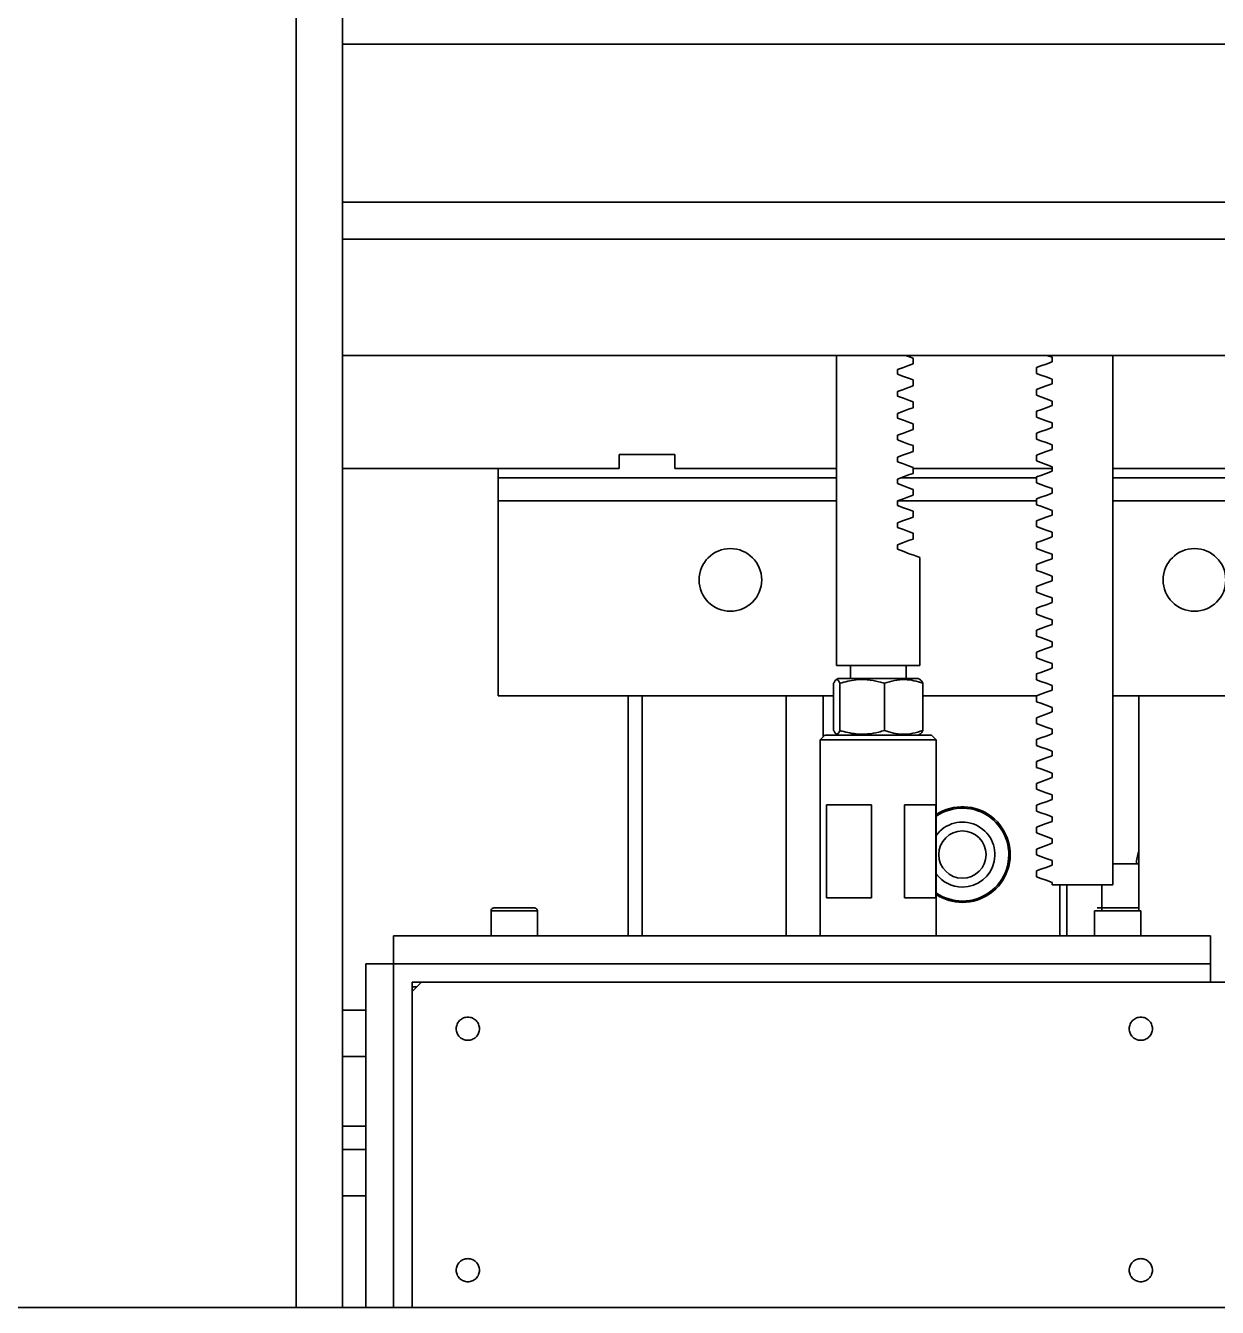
# Model space of a CAD drawing. Header units: millimetres. Extents: x -1052 to 3351, y 0 to 2015.
# Drawn here: x -369.08 to -365.281, y 1685.665 to 1689.747 of the extents above; entities that cross this region are included whole.
import ezdxf

# ---------------------------------------------------------------- set-up
doc = ezdxf.new("R2010")
doc.units = ezdxf.units.MM

msp = doc.modelspace()

# ---------------------------------------------------------------- linework, layer by layer
at = {"color": 7, "linetype": 'Continuous', "lineweight": 35}
for p, q in [((-368.2176, 1685.6647), (-368.2176, 1699.2806)), ((-368.2176, 1685.6647), (-368.2176, 1699.2806)), ((-368.0697, 1689.8064), (-368.0697, 1689.6881)), ((-368.0697, 1689.8064), (-368.0697, 1689.6881)), ((-359.7863, 1689.6881), (-368.0697, 1689.6881)), ((-368.0697, 1689.6881), (-368.0697, 1689.1852)), ((-359.7863, 1689.6881), (-368.0697, 1689.6881)), ((-368.0697, 1689.6881), (-368.0697, 1689.1852)), ((-359.7863, 1689.1852), (-368.0697, 1689.1852)), ((-368.0697, 1689.1852), (-368.0697, 1689.0669)), ((-359.7863, 1689.1852), (-368.0697, 1689.1852)), ((-368.0697, 1689.1852), (-368.0697, 1689.0669)), ((-368.0697, 1685.6647), (-368.0697, 1689.0669)), ((-359.7863, 1689.0669), (-368.0697, 1689.0669)), ((-368.0697, 1685.6647), (-368.0697, 1689.0669)), ((-359.7863, 1689.0669), (-368.0697, 1689.0669)), ((-368.0697, 1688.6971), (-365.0743, 1688.6971)), ((-368.0697, 1688.6971), (-365.0743, 1688.6971)), ((-366.4955, 1688.6971), (-366.4955, 1687.709)), ((-366.4955, 1688.6971), (-366.4955, 1687.709)), ((-366.2515, 1688.6698), (-366.2515, 1688.6885)), ((-366.2515, 1688.6698), (-366.2515, 1688.6885)), ((-365.8249, 1688.6971), (-365.8084, 1688.691)), ((-365.8249, 1688.6971), (-365.8084, 1688.691)), ((-365.8084, 1688.691), (-365.8084, 1688.6764)), ((-365.8084, 1688.691), (-365.8084, 1688.6764)), ((-365.6142, 1687.0108), (-365.6142, 1688.6971)), ((-365.6142, 1687.0108), (-365.6142, 1688.6971)), ((-366.3014, 1688.6369), (-366.3014, 1688.6516)), ((-366.3014, 1688.6369), (-366.3014, 1688.6516)), ((-365.8583, 1688.6582), (-365.8583, 1688.6395)), ((-365.8583, 1688.6582), (-365.8583, 1688.6395)), ((-365.8084, 1688.6213), (-365.8084, 1688.6067)), ((-365.8084, 1688.6213), (-365.8084, 1688.6067)), ((-366.3014, 1688.5672), (-366.3014, 1688.5819)), ((-366.3014, 1688.5672), (-366.3014, 1688.5819)), ((-366.2515, 1688.6001), (-366.2515, 1688.6188)), ((-366.2515, 1688.6001), (-366.2515, 1688.6188)), ((-365.8583, 1688.5885), (-365.8583, 1688.5698)), ((-365.8583, 1688.5885), (-365.8583, 1688.5698)), ((-366.2515, 1688.5303), (-366.2515, 1688.549)), ((-366.2515, 1688.5303), (-366.2515, 1688.549)), ((-365.8084, 1688.5516), (-365.8084, 1688.537)), ((-365.8084, 1688.5516), (-365.8084, 1688.537)), ((-366.3014, 1688.4975), (-366.3014, 1688.5122)), ((-366.3014, 1688.4975), (-366.3014, 1688.5122)), ((-365.8583, 1688.5188), (-365.8583, 1688.5001)), ((-365.8583, 1688.5188), (-365.8583, 1688.5001)), ((-366.2515, 1688.4606), (-366.2515, 1688.4793)), ((-366.2515, 1688.4606), (-366.2515, 1688.4793)), ((-365.8084, 1688.4819), (-365.8084, 1688.4673)), ((-365.8084, 1688.4819), (-365.8084, 1688.4673)), ((-366.3014, 1688.4278), (-366.3014, 1688.4425)), ((-366.3014, 1688.4278), (-366.3014, 1688.4425)), ((-365.8583, 1688.4491), (-365.8583, 1688.4304)), ((-365.8583, 1688.4491), (-365.8583, 1688.4304)), ((-367.011, 1688.3813), (-367.1885, 1688.3813)), ((-367.1885, 1688.3813), (-367.1885, 1688.3369)), ((-367.011, 1688.3813), (-367.1885, 1688.3813)), ((-367.1885, 1688.3813), (-367.1885, 1688.3369)), ((-367.011, 1688.3813), (-367.011, 1688.3369)), ((-367.011, 1688.3813), (-367.011, 1688.3369)), ((-366.2515, 1688.3909), (-366.2515, 1688.4096)), ((-366.2515, 1688.3909), (-366.2515, 1688.4096)), ((-365.8583, 1688.3794), (-365.8583, 1688.3607)), ((-365.8583, 1688.3794), (-365.8583, 1688.3607)), ((-365.8084, 1688.4122), (-365.8084, 1688.3976)), ((-365.8084, 1688.4122), (-365.8084, 1688.3976)), ((-367.1885, 1688.3369), (-368.0697, 1688.3369)), ((-367.1885, 1688.3369), (-368.0697, 1688.3369)), ((-367.5731, 1688.3369), (-367.5731, 1688.3074)), ((-367.5731, 1688.3369), (-367.5731, 1688.3074)), ((-366.4955, 1688.3369), (-367.011, 1688.3369)), ((-366.4955, 1688.3369), (-367.011, 1688.3369)), ((-366.3014, 1688.3581), (-366.3014, 1688.3728)), ((-366.3014, 1688.3581), (-366.3014, 1688.3728)), ((-366.2515, 1688.3212), (-366.2515, 1688.3399)), ((-366.2515, 1688.3212), (-366.2515, 1688.3399)), ((-365.8084, 1688.3369), (-366.2515, 1688.3369)), ((-365.8084, 1688.3369), (-366.2515, 1688.3369)), ((-365.8084, 1688.3425), (-365.8084, 1688.3279)), ((-365.8084, 1688.3425), (-365.8084, 1688.3279)), ((-365.0585, 1688.3369), (-365.6142, 1688.3369)), ((-365.0585, 1688.3369), (-365.6142, 1688.3369)), ((-367.5731, 1688.3074), (-366.4955, 1688.3074)), ((-367.5731, 1688.3074), (-367.5731, 1688.2334)), ((-367.5731, 1688.3074), (-366.4955, 1688.3074)), ((-367.5731, 1688.3074), (-367.5731, 1688.2334)), ((-366.3014, 1688.2884), (-366.3014, 1688.3031)), ((-366.3014, 1688.2884), (-366.3014, 1688.3031)), ((-366.2896, 1688.3074), (-365.8583, 1688.3074)), ((-366.2896, 1688.3074), (-365.8583, 1688.3074)), ((-365.8583, 1688.3097), (-365.8583, 1688.291)), ((-365.8583, 1688.3097), (-365.8583, 1688.291)), ((-365.6142, 1688.3074), (-365.0585, 1688.3074)), ((-365.6142, 1688.3074), (-365.0585, 1688.3074)), ((-366.2515, 1688.2515), (-366.2515, 1688.2702)), ((-366.2515, 1688.2515), (-366.2515, 1688.2702)), ((-365.8084, 1688.2728), (-365.8084, 1688.2581)), ((-365.8084, 1688.2728), (-365.8084, 1688.2581)), ((-367.5731, 1687.6122), (-367.5731, 1688.2334)), ((-366.4955, 1688.2334), (-367.5731, 1688.2334)), ((-367.5731, 1687.6122), (-367.5731, 1688.2334)), ((-366.4955, 1688.2334), (-367.5731, 1688.2334)), ((-366.3014, 1688.2187), (-366.3014, 1688.2334)), ((-366.3014, 1688.2187), (-366.3014, 1688.2334)), ((-365.8583, 1688.2334), (-366.3012, 1688.2334)), ((-365.8583, 1688.2334), (-366.3012, 1688.2334)), ((-365.8583, 1688.24), (-365.8583, 1688.2213)), ((-365.8583, 1688.24), (-365.8583, 1688.2213)), ((-365.0585, 1688.2334), (-365.6142, 1688.2334)), ((-365.0585, 1688.2334), (-365.6142, 1688.2334)), ((-366.2515, 1688.1818), (-366.2515, 1688.2005)), ((-366.2515, 1688.1818), (-366.2515, 1688.2005)), ((-365.8084, 1688.2031), (-365.8084, 1688.1884)), ((-365.8084, 1688.2031), (-365.8084, 1688.1884)), ((-366.3014, 1688.149), (-366.3014, 1688.1637)), ((-366.3014, 1688.149), (-366.3014, 1688.1637)), ((-365.8583, 1688.1703), (-365.8583, 1688.1516)), ((-365.8583, 1688.1703), (-365.8583, 1688.1516)), ((-365.8084, 1688.1334), (-365.8084, 1688.1187)), ((-365.8084, 1688.1334), (-365.8084, 1688.1187)), ((-366.3014, 1688.0793), (-366.3014, 1688.0939)), ((-366.3014, 1688.0793), (-366.3014, 1688.0939)), ((-366.2515, 1688.1121), (-366.2515, 1688.1308)), ((-366.2515, 1688.1121), (-366.2515, 1688.1308)), ((-365.8583, 1688.1006), (-365.8583, 1688.0819)), ((-365.8583, 1688.1006), (-365.8583, 1688.0819)), ((-366.2293, 1687.709), (-366.2293, 1688.053)), ((-366.2293, 1687.709), (-366.2293, 1688.053)), ((-365.8084, 1688.0637), (-365.8084, 1688.049)), ((-365.8084, 1688.0637), (-365.8084, 1688.049)), ((-365.8583, 1688.0309), (-365.8583, 1688.0122)), ((-365.8583, 1688.0309), (-365.8583, 1688.0122)), ((-365.8084, 1687.994), (-365.8084, 1687.9793)), ((-365.8084, 1687.994), (-365.8084, 1687.9793)), ((-365.8583, 1687.9612), (-365.8583, 1687.9425)), ((-365.8583, 1687.9612), (-365.8583, 1687.9425)), ((-365.8583, 1687.8915), (-365.8583, 1687.8728)), ((-365.8583, 1687.8915), (-365.8583, 1687.8728)), ((-365.8084, 1687.9243), (-365.8084, 1687.9096)), ((-365.8084, 1687.9243), (-365.8084, 1687.9096)), ((-365.8084, 1687.8546), (-365.8084, 1687.8399)), ((-365.8084, 1687.8546), (-365.8084, 1687.8399)), ((-365.8583, 1687.8217), (-365.8583, 1687.803)), ((-365.8583, 1687.8217), (-365.8583, 1687.803)), ((-365.8084, 1687.7849), (-365.8084, 1687.7702)), ((-365.8084, 1687.7849), (-365.8084, 1687.7702)), ((-365.8583, 1687.752), (-365.8583, 1687.7333)), ((-365.8583, 1687.752), (-365.8583, 1687.7333)), ((-366.4955, 1687.709), (-366.3624, 1687.709)), ((-366.4955, 1687.709), (-366.3624, 1687.709)), ((-366.4511, 1687.709), (-366.4511, 1687.6676)), ((-366.4511, 1687.709), (-366.4511, 1687.6676)), ((-366.3624, 1687.709), (-366.2293, 1687.709)), ((-366.3624, 1687.709), (-366.2293, 1687.709)), ((-366.2736, 1687.6676), (-366.2736, 1687.709)), ((-366.2736, 1687.6676), (-366.2736, 1687.709)), ((-365.8583, 1687.6823), (-365.8583, 1687.6636)), ((-365.8583, 1687.6823), (-365.8583, 1687.6636)), ((-365.8084, 1687.7152), (-365.8084, 1687.7005)), ((-365.8084, 1687.7152), (-365.8084, 1687.7005)), ((-366.5044, 1687.5022), (-366.5044, 1687.6525)), ((-366.5044, 1687.5022), (-366.5044, 1687.6525)), ((-366.49, 1687.6676), (-366.4971, 1687.6635)), ((-366.49, 1687.6676), (-366.4971, 1687.6635)), ((-366.2445, 1687.6676), (-366.49, 1687.6676)), ((-366.2445, 1687.6676), (-366.49, 1687.6676)), ((-366.4844, 1687.5022), (-366.4844, 1687.6525)), ((-366.4844, 1687.5022), (-366.4844, 1687.6525)), ((-366.3424, 1687.5022), (-366.3424, 1687.6525)), ((-366.3424, 1687.5022), (-366.3424, 1687.6525)), ((-366.2348, 1687.6676), (-366.2445, 1687.6676)), ((-366.2348, 1687.6676), (-366.2445, 1687.6676)), ((-366.2277, 1687.6635), (-366.2348, 1687.6676)), ((-366.2277, 1687.6635), (-366.2348, 1687.6676)), ((-366.2204, 1687.5022), (-366.2204, 1687.6525)), ((-366.2204, 1687.5022), (-366.2204, 1687.6525)), ((-365.8084, 1687.6455), (-365.8084, 1687.6308)), ((-365.8084, 1687.6455), (-365.8084, 1687.6308)), ((-367.5731, 1687.6122), (-366.5044, 1687.6122)), ((-367.5731, 1687.6122), (-366.5044, 1687.6122)), ((-367.159, 1686.8481), (-367.159, 1687.6122)), ((-367.159, 1686.8481), (-367.159, 1687.6122)), ((-367.1146, 1687.6122), (-367.1146, 1686.8481)), ((-367.1146, 1687.6122), (-367.1146, 1686.8481)), ((-366.656, 1686.8481), (-366.656, 1687.6122)), ((-366.656, 1686.8481), (-366.656, 1687.6122)), ((-366.5377, 1687.6122), (-366.5377, 1687.4819)), ((-366.5377, 1687.6122), (-366.5377, 1687.4819)), ((-366.2204, 1687.6122), (-365.8583, 1687.6122)), ((-366.2204, 1687.6122), (-365.8583, 1687.6122)), ((-365.8583, 1687.6126), (-365.8583, 1687.5939)), ((-365.8583, 1687.6126), (-365.8583, 1687.5939)), ((-365.6142, 1687.6122), (-365.2064, 1687.6122)), ((-365.6142, 1687.6122), (-365.2064, 1687.6122)), ((-365.5319, 1687.6122), (-365.5319, 1686.928)), ((-365.5319, 1687.6122), (-365.5319, 1686.928)), ((-365.8084, 1687.5758), (-365.8084, 1687.5611)), ((-365.8084, 1687.5758), (-365.8084, 1687.5611)), ((-365.8583, 1687.5429), (-365.8583, 1687.5242)), ((-365.8583, 1687.5429), (-365.8583, 1687.5242)), ((-366.5325, 1687.4871), (-366.5473, 1687.4723)), ((-366.5325, 1687.4871), (-366.5473, 1687.4723)), ((-366.5325, 1687.4871), (-366.1923, 1687.4871)), ((-366.5325, 1687.4871), (-366.1923, 1687.4871)), ((-366.4969, 1687.4911), (-366.49, 1687.4871)), ((-366.4969, 1687.4911), (-366.49, 1687.4871)), ((-366.2348, 1687.4871), (-366.2279, 1687.4911)), ((-366.2348, 1687.4871), (-366.2279, 1687.4911)), ((-366.1775, 1687.4723), (-366.1923, 1687.4871)), ((-366.1775, 1687.4723), (-366.1923, 1687.4871)), ((-365.8084, 1687.5061), (-365.8084, 1687.4914)), ((-365.8084, 1687.5061), (-365.8084, 1687.4914)), ((-366.5473, 1687.4723), (-366.5473, 1686.8481)), ((-366.1775, 1687.4723), (-366.5473, 1687.4723)), ((-366.5473, 1687.4723), (-366.5473, 1686.8481)), ((-366.1775, 1687.4723), (-366.5473, 1687.4723)), ((-366.1775, 1686.8481), (-366.1775, 1687.4723)), ((-366.1775, 1686.8481), (-366.1775, 1687.4723)), ((-365.8583, 1687.4732), (-365.8583, 1687.4545)), ((-365.8583, 1687.4732), (-365.8583, 1687.4545)), ((-365.8583, 1687.4035), (-365.8583, 1687.3848)), ((-365.8583, 1687.4035), (-365.8583, 1687.3848)), ((-365.8084, 1687.4364), (-365.8084, 1687.4217)), ((-365.8084, 1687.4364), (-365.8084, 1687.4217)), ((-365.8084, 1687.3667), (-365.8084, 1687.352)), ((-365.8084, 1687.3667), (-365.8084, 1687.352)), ((-365.8583, 1687.3338), (-365.8583, 1687.3151)), ((-365.8583, 1687.3338), (-365.8583, 1687.3151)), ((-365.8084, 1687.2969), (-365.8084, 1687.2823)), ((-365.8084, 1687.2969), (-365.8084, 1687.2823)), ((-366.5274, 1687.2652), (-366.3833, 1687.2652)), ((-366.5274, 1687.2652), (-366.5274, 1686.9694)), ((-366.5274, 1687.2652), (-366.3833, 1687.2652)), ((-366.5274, 1687.2652), (-366.5274, 1686.9694)), ((-366.3833, 1686.9694), (-366.3833, 1687.2652)), ((-366.3833, 1686.9694), (-366.3833, 1687.2652)), ((-366.2791, 1687.2652), (-366.1787, 1687.2652)), ((-366.2791, 1687.2652), (-366.2791, 1686.9694)), ((-366.2791, 1687.2652), (-366.1787, 1687.2652)), ((-366.2791, 1687.2652), (-366.2791, 1686.9694)), ((-366.1787, 1686.9694), (-366.1787, 1687.2652)), ((-366.1787, 1686.9694), (-366.1787, 1687.2652)), ((-365.8583, 1687.2641), (-365.8583, 1687.2454)), ((-365.8583, 1687.2641), (-365.8583, 1687.2454)), ((-365.8583, 1687.1944), (-365.8583, 1687.1757)), ((-365.8583, 1687.1944), (-365.8583, 1687.1757)), ((-365.8084, 1687.2272), (-365.8084, 1687.2126)), ((-365.8084, 1687.2272), (-365.8084, 1687.2126)), ((-365.8084, 1687.1575), (-365.8084, 1687.1429)), ((-365.8084, 1687.1575), (-365.8084, 1687.1429)), ((-365.8583, 1687.1247), (-365.8583, 1687.106)), ((-365.8583, 1687.1247), (-365.8583, 1687.106)), ((-365.8084, 1687.0878), (-365.8084, 1687.0732)), ((-365.8084, 1687.0878), (-365.8084, 1687.0732)), ((-365.5319, 1687.0774), (-365.6142, 1687.0774)), ((-365.5319, 1687.0774), (-365.6142, 1687.0774)), ((-365.8583, 1687.055), (-365.8583, 1687.0363)), ((-365.8583, 1687.055), (-365.8583, 1687.0363)), ((-365.8084, 1687.0181), (-365.8084, 1687.0108)), ((-365.8084, 1687.0181), (-365.8084, 1687.0108)), ((-365.6142, 1687.0108), (-365.8084, 1687.0108)), ((-365.6142, 1687.0108), (-365.8084, 1687.0108)), ((-365.7833, 1686.8481), (-365.7833, 1687.0108)), ((-365.7833, 1686.8481), (-365.7833, 1687.0108)), ((-365.7611, 1687.0108), (-365.7611, 1686.8481)), ((-365.7611, 1687.0108), (-365.7611, 1686.8481)), ((-365.6502, 1687.0108), (-365.6502, 1686.928)), ((-365.6502, 1687.0108), (-365.6502, 1686.928)), ((-366.5274, 1686.9694), (-366.3833, 1686.9694)), ((-366.5274, 1686.9694), (-366.3833, 1686.9694)), ((-366.2791, 1686.9694), (-366.1787, 1686.9694)), ((-366.2791, 1686.9694), (-366.1787, 1686.9694)), ((-367.5963, 1686.928), (-367.5963, 1686.8481)), ((-367.5963, 1686.928), (-367.5963, 1686.8481)), ((-367.4484, 1686.8481), (-367.4484, 1686.928)), ((-367.4484, 1686.8481), (-367.4484, 1686.928)), ((-365.6734, 1686.928), (-365.6734, 1686.8481)), ((-365.6734, 1686.928), (-365.6734, 1686.8481)), ((-365.5255, 1686.8481), (-365.5255, 1686.928)), ((-365.5255, 1686.8481), (-365.5255, 1686.928)), ((-367.907, 1686.8481), (-365.3036, 1686.8481)), ((-367.907, 1686.7593), (-367.907, 1686.8481)), ((-367.907, 1686.8481), (-365.3036, 1686.8481)), ((-367.907, 1686.7593), (-367.907, 1686.8481)), ((-365.3036, 1686.7593), (-365.3036, 1686.8481)), ((-365.3036, 1686.7593), (-365.3036, 1686.8481)), ((-367.9957, 1686.7593), (-367.907, 1686.7593)), ((-367.9957, 1685.6647), (-367.9957, 1686.7593)), ((-367.9957, 1686.7593), (-367.907, 1686.7593)), ((-367.9957, 1685.6647), (-367.9957, 1686.7593)), ((-365.3036, 1686.7593), (-367.907, 1686.7593)), ((-367.907, 1686.7593), (-367.907, 1685.6647)), ((-367.907, 1685.6647), (-367.907, 1686.7593)), ((-367.907, 1686.7593), (-365.3036, 1686.7593)), ((-365.3036, 1686.7593), (-367.907, 1686.7593)), ((-367.907, 1686.7593), (-367.907, 1685.6647)), ((-367.907, 1685.6647), (-367.907, 1686.7593)), ((-367.907, 1686.7593), (-365.3036, 1686.7593)), ((-365.3036, 1686.7593), (-365.3036, 1686.7002)), ((-365.3036, 1686.7593), (-365.3036, 1686.7002)), ((-365.3036, 1686.7002), (-367.8478, 1686.7002)), ((-367.8478, 1686.7002), (-367.8478, 1685.6647)), ((-367.8478, 1686.6706), (-367.8182, 1686.7002)), ((-365.3036, 1686.7002), (-367.8478, 1686.7002)), ((-367.8478, 1686.7002), (-367.8478, 1685.6647)), ((-367.8478, 1686.6706), (-367.8182, 1686.7002)), ((-367.833, 1686.6854), (-367.8478, 1686.6854)), ((-367.833, 1686.6854), (-367.8478, 1686.6854)), ((-367.8478, 1685.6647), (-367.8478, 1686.6706)), ((-367.8478, 1685.6647), (-367.8478, 1686.6706)), ((-367.8182, 1686.7002), (-360.0377, 1686.7002)), ((-367.8182, 1686.7002), (-360.0377, 1686.7002)), ((-367.9957, 1686.6114), (-368.0697, 1686.6114)), ((-367.9957, 1686.6114), (-368.0697, 1686.6114)), ((-368.0697, 1686.4635), (-367.9957, 1686.4635)), ((-368.0697, 1686.4635), (-367.9957, 1686.4635)), ((-368.0697, 1686.2416), (-367.9957, 1686.2416)), ((-368.0697, 1686.2416), (-367.9957, 1686.2416)), ((-368.0697, 1686.1677), (-367.9957, 1686.1677)), ((-368.0697, 1686.1677), (-367.9957, 1686.1677)), ((-367.9957, 1686.0197), (-368.0697, 1686.0197)), ((-367.9957, 1686.0197), (-368.0697, 1686.0197)), ((-358.6325, 1685.6647), (-369.2234, 1685.6647)), ((-358.6325, 1685.6647), (-369.2234, 1685.6647))]:
    msp.add_line(p, q, dxfattribs=at)
for points in [[(-366.3014, 1688.6516), (-366.2823, 1688.6585), (-366.2655, 1688.6647), (-366.2515, 1688.6698)], [(-366.3014, 1688.6516), (-366.2823, 1688.6585), (-366.2655, 1688.6647), (-366.2515, 1688.6698)], [(-366.2515, 1688.6885), (-366.2655, 1688.6936), (-366.2751, 1688.6971)], [(-366.2515, 1688.6885), (-366.2655, 1688.6936), (-366.2751, 1688.6971)], [(-365.8084, 1688.6764), (-365.8275, 1688.6694), (-365.8443, 1688.6633), (-365.8583, 1688.6582)], [(-365.8084, 1688.6764), (-365.8275, 1688.6694), (-365.8443, 1688.6633), (-365.8583, 1688.6582)], [(-366.2515, 1688.6188), (-366.2655, 1688.6239), (-366.2823, 1688.63), (-366.3014, 1688.6369)], [(-366.2515, 1688.6188), (-366.2655, 1688.6239), (-366.2823, 1688.63), (-366.3014, 1688.6369)], [(-365.8583, 1688.6395), (-365.8443, 1688.6344), (-365.8275, 1688.6283), (-365.8084, 1688.6213)], [(-365.8583, 1688.6395), (-365.8443, 1688.6344), (-365.8275, 1688.6283), (-365.8084, 1688.6213)], [(-366.3014, 1688.5819), (-366.2823, 1688.5888), (-366.2655, 1688.595), (-366.2515, 1688.6001)], [(-366.3014, 1688.5819), (-366.2823, 1688.5888), (-366.2655, 1688.595), (-366.2515, 1688.6001)], [(-365.8084, 1688.6067), (-365.8275, 1688.5997), (-365.8443, 1688.5936), (-365.8583, 1688.5885)], [(-365.8084, 1688.6067), (-365.8275, 1688.5997), (-365.8443, 1688.5936), (-365.8583, 1688.5885)], [(-366.2515, 1688.549), (-366.2655, 1688.5542), (-366.2823, 1688.5603), (-366.3014, 1688.5672)], [(-366.2515, 1688.549), (-366.2655, 1688.5542), (-366.2823, 1688.5603), (-366.3014, 1688.5672)], [(-365.8583, 1688.5698), (-365.8443, 1688.5647), (-365.8275, 1688.5586), (-365.8084, 1688.5516)], [(-365.8583, 1688.5698), (-365.8443, 1688.5647), (-365.8275, 1688.5586), (-365.8084, 1688.5516)], [(-366.3014, 1688.5122), (-366.2823, 1688.5191), (-366.2655, 1688.5252), (-366.2515, 1688.5303)], [(-366.3014, 1688.5122), (-366.2823, 1688.5191), (-366.2655, 1688.5252), (-366.2515, 1688.5303)], [(-365.8084, 1688.537), (-365.8275, 1688.53), (-365.8443, 1688.5239), (-365.8583, 1688.5188)], [(-365.8084, 1688.537), (-365.8275, 1688.53), (-365.8443, 1688.5239), (-365.8583, 1688.5188)], [(-365.8583, 1688.5001), (-365.8443, 1688.495), (-365.8275, 1688.4889), (-365.8084, 1688.4819)], [(-365.8583, 1688.5001), (-365.8443, 1688.495), (-365.8275, 1688.4889), (-365.8084, 1688.4819)], [(-366.2515, 1688.4793), (-366.2655, 1688.4844), (-366.2823, 1688.4906), (-366.3014, 1688.4975)], [(-366.2515, 1688.4793), (-366.2655, 1688.4844), (-366.2823, 1688.4906), (-366.3014, 1688.4975)], [(-366.3014, 1688.4425), (-366.2823, 1688.4494), (-366.2655, 1688.4555), (-366.2515, 1688.4606)], [(-366.3014, 1688.4425), (-366.2823, 1688.4494), (-366.2655, 1688.4555), (-366.2515, 1688.4606)], [(-365.8084, 1688.4673), (-365.8275, 1688.4603), (-365.8443, 1688.4542), (-365.8583, 1688.4491)], [(-365.8084, 1688.4673), (-365.8275, 1688.4603), (-365.8443, 1688.4542), (-365.8583, 1688.4491)], [(-366.2515, 1688.4096), (-366.2655, 1688.4147), (-366.2823, 1688.4209), (-366.3014, 1688.4278)], [(-366.2515, 1688.4096), (-366.2655, 1688.4147), (-366.2823, 1688.4209), (-366.3014, 1688.4278)], [(-365.8583, 1688.4304), (-365.8443, 1688.4253), (-365.8275, 1688.4192), (-365.8084, 1688.4122)], [(-365.8583, 1688.4304), (-365.8443, 1688.4253), (-365.8275, 1688.4192), (-365.8084, 1688.4122)], [(-366.3014, 1688.3728), (-366.2823, 1688.3797), (-366.2655, 1688.3858), (-366.2515, 1688.3909)], [(-366.3014, 1688.3728), (-366.2823, 1688.3797), (-366.2655, 1688.3858), (-366.2515, 1688.3909)], [(-365.8084, 1688.3976), (-365.8275, 1688.3906), (-365.8443, 1688.3845), (-365.8583, 1688.3794)], [(-365.8084, 1688.3976), (-365.8275, 1688.3906), (-365.8443, 1688.3845), (-365.8583, 1688.3794)], [(-366.2515, 1688.3399), (-366.2655, 1688.345), (-366.2823, 1688.3512), (-366.3014, 1688.3581)], [(-366.2515, 1688.3399), (-366.2655, 1688.345), (-366.2823, 1688.3512), (-366.3014, 1688.3581)], [(-365.8583, 1688.3607), (-365.8443, 1688.3556), (-365.8275, 1688.3495), (-365.8084, 1688.3425)], [(-365.8583, 1688.3607), (-365.8443, 1688.3556), (-365.8275, 1688.3495), (-365.8084, 1688.3425)], [(-366.3014, 1688.3031), (-366.2823, 1688.31), (-366.2655, 1688.3161), (-366.2515, 1688.3212)], [(-366.3014, 1688.3031), (-366.2823, 1688.31), (-366.2655, 1688.3161), (-366.2515, 1688.3212)], [(-365.8084, 1688.3279), (-365.8275, 1688.3209), (-365.8443, 1688.3148), (-365.8583, 1688.3097)], [(-365.8084, 1688.3279), (-365.8275, 1688.3209), (-365.8443, 1688.3148), (-365.8583, 1688.3097)], [(-366.2515, 1688.2702), (-366.2655, 1688.2753), (-366.2823, 1688.2814), (-366.3014, 1688.2884)], [(-366.2515, 1688.2702), (-366.2655, 1688.2753), (-366.2823, 1688.2814), (-366.3014, 1688.2884)], [(-365.8583, 1688.291), (-365.8443, 1688.2859), (-365.8275, 1688.2798), (-365.8084, 1688.2728)], [(-365.8583, 1688.291), (-365.8443, 1688.2859), (-365.8275, 1688.2798), (-365.8084, 1688.2728)], [(-365.8084, 1688.2581), (-365.8275, 1688.2512), (-365.8443, 1688.2451), (-365.8583, 1688.24)], [(-365.8084, 1688.2581), (-365.8275, 1688.2512), (-365.8443, 1688.2451), (-365.8583, 1688.24)], [(-366.3014, 1688.2334), (-366.2823, 1688.2403), (-366.2655, 1688.2464), (-366.2515, 1688.2515)], [(-366.3014, 1688.2334), (-366.2823, 1688.2403), (-366.2655, 1688.2464), (-366.2515, 1688.2515)], [(-366.2515, 1688.2005), (-366.2655, 1688.2056), (-366.2823, 1688.2117), (-366.3014, 1688.2187)], [(-366.2515, 1688.2005), (-366.2655, 1688.2056), (-366.2823, 1688.2117), (-366.3014, 1688.2187)], [(-365.8583, 1688.2213), (-365.8443, 1688.2162), (-365.8275, 1688.2101), (-365.8084, 1688.2031)], [(-365.8583, 1688.2213), (-365.8443, 1688.2162), (-365.8275, 1688.2101), (-365.8084, 1688.2031)], [(-366.3014, 1688.1637), (-366.2823, 1688.1706), (-366.2655, 1688.1767), (-366.2515, 1688.1818)], [(-366.3014, 1688.1637), (-366.2823, 1688.1706), (-366.2655, 1688.1767), (-366.2515, 1688.1818)], [(-365.8084, 1688.1884), (-365.8275, 1688.1815), (-365.8443, 1688.1754), (-365.8583, 1688.1703)], [(-365.8084, 1688.1884), (-365.8275, 1688.1815), (-365.8443, 1688.1754), (-365.8583, 1688.1703)], [(-366.2515, 1688.1308), (-366.2655, 1688.1359), (-366.2823, 1688.142), (-366.3014, 1688.149)], [(-366.2515, 1688.1308), (-366.2655, 1688.1359), (-366.2823, 1688.142), (-366.3014, 1688.149)], [(-365.8583, 1688.1516), (-365.8443, 1688.1465), (-365.8275, 1688.1404), (-365.8084, 1688.1334)], [(-365.8583, 1688.1516), (-365.8443, 1688.1465), (-365.8275, 1688.1404), (-365.8084, 1688.1334)], [(-366.3014, 1688.0939), (-366.2823, 1688.1009), (-366.2655, 1688.107), (-366.2515, 1688.1121)], [(-366.3014, 1688.0939), (-366.2823, 1688.1009), (-366.2655, 1688.107), (-366.2515, 1688.1121)], [(-365.8084, 1688.1187), (-365.8275, 1688.1118), (-365.8443, 1688.1057), (-365.8583, 1688.1006)], [(-365.8084, 1688.1187), (-365.8275, 1688.1118), (-365.8443, 1688.1057), (-365.8583, 1688.1006)], [(-366.2293, 1688.053), (-366.2315, 1688.0538), (-366.238, 1688.0562), (-366.2487, 1688.0601), (-366.2632, 1688.0654), (-366.2809, 1688.0718), (-366.3014, 1688.0793)], [(-366.2293, 1688.053), (-366.2315, 1688.0538), (-366.238, 1688.0562), (-366.2487, 1688.0601), (-366.2632, 1688.0654), (-366.2809, 1688.0718), (-366.3014, 1688.0793)], [(-365.8583, 1688.0819), (-365.8443, 1688.0768), (-365.8275, 1688.0707), (-365.8084, 1688.0637)], [(-365.8583, 1688.0819), (-365.8443, 1688.0768), (-365.8275, 1688.0707), (-365.8084, 1688.0637)], [(-365.8084, 1688.049), (-365.8275, 1688.0421), (-365.8443, 1688.036), (-365.8583, 1688.0309)], [(-365.8084, 1688.049), (-365.8275, 1688.0421), (-365.8443, 1688.036), (-365.8583, 1688.0309)], [(-365.8583, 1688.0122), (-365.8443, 1688.0071), (-365.8275, 1688.0009), (-365.8084, 1687.994)], [(-365.8583, 1688.0122), (-365.8443, 1688.0071), (-365.8275, 1688.0009), (-365.8084, 1687.994)], [(-365.8084, 1687.9793), (-365.8275, 1687.9724), (-365.8443, 1687.9663), (-365.8583, 1687.9612)], [(-365.8084, 1687.9793), (-365.8275, 1687.9724), (-365.8443, 1687.9663), (-365.8583, 1687.9612)], [(-365.8583, 1687.9425), (-365.8443, 1687.9374), (-365.8275, 1687.9312), (-365.8084, 1687.9243)], [(-365.8583, 1687.9425), (-365.8443, 1687.9374), (-365.8275, 1687.9312), (-365.8084, 1687.9243)], [(-365.8084, 1687.9096), (-365.8275, 1687.9027), (-365.8443, 1687.8966), (-365.8583, 1687.8915)], [(-365.8084, 1687.9096), (-365.8275, 1687.9027), (-365.8443, 1687.8966), (-365.8583, 1687.8915)], [(-365.8583, 1687.8728), (-365.8443, 1687.8677), (-365.8275, 1687.8615), (-365.8084, 1687.8546)], [(-365.8583, 1687.8728), (-365.8443, 1687.8677), (-365.8275, 1687.8615), (-365.8084, 1687.8546)], [(-365.8084, 1687.8399), (-365.8275, 1687.833), (-365.8443, 1687.8269), (-365.8583, 1687.8217)], [(-365.8084, 1687.8399), (-365.8275, 1687.833), (-365.8443, 1687.8269), (-365.8583, 1687.8217)], [(-365.8583, 1687.803), (-365.8443, 1687.7979), (-365.8275, 1687.7918), (-365.8084, 1687.7849)], [(-365.8583, 1687.803), (-365.8443, 1687.7979), (-365.8275, 1687.7918), (-365.8084, 1687.7849)], [(-365.8084, 1687.7702), (-365.8275, 1687.7633), (-365.8443, 1687.7571), (-365.8583, 1687.752)], [(-365.8084, 1687.7702), (-365.8275, 1687.7633), (-365.8443, 1687.7571), (-365.8583, 1687.752)], [(-365.8583, 1687.7333), (-365.8443, 1687.7282), (-365.8275, 1687.7221), (-365.8084, 1687.7152)], [(-365.8583, 1687.7333), (-365.8443, 1687.7282), (-365.8275, 1687.7221), (-365.8084, 1687.7152)], [(-365.8084, 1687.7005), (-365.8275, 1687.6936), (-365.8443, 1687.6874), (-365.8583, 1687.6823)], [(-365.8084, 1687.7005), (-365.8275, 1687.6936), (-365.8443, 1687.6874), (-365.8583, 1687.6823)], [(-365.8583, 1687.6636), (-365.8443, 1687.6585), (-365.8275, 1687.6524), (-365.8084, 1687.6455)], [(-365.8583, 1687.6636), (-365.8443, 1687.6585), (-365.8275, 1687.6524), (-365.8084, 1687.6455)], [(-365.8084, 1687.6308), (-365.8275, 1687.6239), (-365.8443, 1687.6177), (-365.8583, 1687.6126)], [(-365.8084, 1687.6308), (-365.8275, 1687.6239), (-365.8443, 1687.6177), (-365.8583, 1687.6126)], [(-365.8583, 1687.5939), (-365.8443, 1687.5888), (-365.8275, 1687.5827), (-365.8084, 1687.5758)], [(-365.8583, 1687.5939), (-365.8443, 1687.5888), (-365.8275, 1687.5827), (-365.8084, 1687.5758)], [(-365.8084, 1687.5611), (-365.8275, 1687.5541), (-365.8443, 1687.548), (-365.8583, 1687.5429)], [(-365.8084, 1687.5611), (-365.8275, 1687.5541), (-365.8443, 1687.548), (-365.8583, 1687.5429)], [(-365.8583, 1687.5242), (-365.8443, 1687.5191), (-365.8275, 1687.513), (-365.8084, 1687.5061)], [(-365.8583, 1687.5242), (-365.8443, 1687.5191), (-365.8275, 1687.513), (-365.8084, 1687.5061)], [(-365.8084, 1687.4914), (-365.8275, 1687.4844), (-365.8443, 1687.4783), (-365.8583, 1687.4732)], [(-365.8084, 1687.4914), (-365.8275, 1687.4844), (-365.8443, 1687.4783), (-365.8583, 1687.4732)], [(-365.8583, 1687.4545), (-365.8443, 1687.4494), (-365.8275, 1687.4433), (-365.8084, 1687.4364)], [(-365.8583, 1687.4545), (-365.8443, 1687.4494), (-365.8275, 1687.4433), (-365.8084, 1687.4364)], [(-365.8084, 1687.4217), (-365.8275, 1687.4147), (-365.8443, 1687.4086), (-365.8583, 1687.4035)], [(-365.8084, 1687.4217), (-365.8275, 1687.4147), (-365.8443, 1687.4086), (-365.8583, 1687.4035)], [(-365.8583, 1687.3848), (-365.8443, 1687.3797), (-365.8275, 1687.3736), (-365.8084, 1687.3667)], [(-365.8583, 1687.3848), (-365.8443, 1687.3797), (-365.8275, 1687.3736), (-365.8084, 1687.3667)], [(-365.8084, 1687.352), (-365.8275, 1687.345), (-365.8443, 1687.3389), (-365.8583, 1687.3338)], [(-365.8084, 1687.352), (-365.8275, 1687.345), (-365.8443, 1687.3389), (-365.8583, 1687.3338)], [(-365.8583, 1687.3151), (-365.8443, 1687.31), (-365.8275, 1687.3039), (-365.8084, 1687.2969)], [(-365.8583, 1687.3151), (-365.8443, 1687.31), (-365.8275, 1687.3039), (-365.8084, 1687.2969)], [(-365.8084, 1687.2823), (-365.8275, 1687.2753), (-365.8443, 1687.2692), (-365.8583, 1687.2641)], [(-365.8084, 1687.2823), (-365.8275, 1687.2753), (-365.8443, 1687.2692), (-365.8583, 1687.2641)], [(-365.8583, 1687.2454), (-365.8443, 1687.2403), (-365.8275, 1687.2342), (-365.8084, 1687.2272)], [(-365.8583, 1687.2454), (-365.8443, 1687.2403), (-365.8275, 1687.2342), (-365.8084, 1687.2272)], [(-365.8084, 1687.2126), (-365.8275, 1687.2056), (-365.8443, 1687.1995), (-365.8583, 1687.1944)], [(-365.8084, 1687.2126), (-365.8275, 1687.2056), (-365.8443, 1687.1995), (-365.8583, 1687.1944)], [(-365.8583, 1687.1757), (-365.8443, 1687.1706), (-365.8275, 1687.1645), (-365.8084, 1687.1575)], [(-365.8583, 1687.1757), (-365.8443, 1687.1706), (-365.8275, 1687.1645), (-365.8084, 1687.1575)], [(-365.8084, 1687.1429), (-365.8275, 1687.1359), (-365.8443, 1687.1298), (-365.8583, 1687.1247)], [(-365.8084, 1687.1429), (-365.8275, 1687.1359), (-365.8443, 1687.1298), (-365.8583, 1687.1247)], [(-365.8583, 1687.106), (-365.8443, 1687.1009), (-365.8275, 1687.0948), (-365.8084, 1687.0878)], [(-365.8583, 1687.106), (-365.8443, 1687.1009), (-365.8275, 1687.0948), (-365.8084, 1687.0878)], [(-365.8084, 1687.0732), (-365.8275, 1687.0662), (-365.8443, 1687.0601), (-365.8583, 1687.055)], [(-365.8084, 1687.0732), (-365.8275, 1687.0662), (-365.8443, 1687.0601), (-365.8583, 1687.055)], [(-365.8583, 1687.0363), (-365.8443, 1687.0312), (-365.8275, 1687.0251), (-365.8084, 1687.0181)], [(-365.8583, 1687.0363), (-365.8443, 1687.0312), (-365.8275, 1687.0251), (-365.8084, 1687.0181)]]:
    msp.add_lwpolyline(points, dxfattribs=at)
for centre, radius in [((-366.8335, 1687.9819), 0.0998), ((-366.8335, 1687.9819), 0.0998), ((-365.3544, 1687.9819), 0.0998), ((-365.3544, 1687.9819), 0.0998), ((-366.094, 1687.1069), 0.0754), ((-366.094, 1687.1069), 0.0754)]:
    msp.add_circle(centre, radius, dxfattribs=at)
for centre, radius, start, end in [((-366.094, 1687.1069), 0.1524, 270, 123.2525), ((-366.094, 1687.1069), 0.1524, 270, 123.2525), ((-366.094, 1687.1069), 0.1479, 270, 124.387), ((-366.094, 1687.1069), 0.1479, 270, 124.387), ((-366.094, 1687.1069), 0.1035, 270, 143.7872), ((-366.094, 1687.1069), 0.1035, 270, 143.7872), ((-365.4072, 1687.07), 0.1331, 159.5151, 176.8153), ((-365.4072, 1687.07), 0.1331, 159.5151, 176.8153), ((-366.094, 1687.1069), 0.1035, 216.2128, 270), ((-366.094, 1687.1069), 0.1035, 216.2128, 270), ((-366.094, 1687.1069), 0.1479, 235.613, 270), ((-366.094, 1687.1069), 0.1479, 235.613, 270), ((-366.094, 1687.1069), 0.1524, 236.7475, 270), ((-366.094, 1687.1069), 0.1524, 236.7475, 270)]:
    msp.add_arc(centre, radius, start, end, dxfattribs=at)
for points, knots in [([(-366.5044, 1687.6525), (-366.5027, 1687.6559), (-366.4991, 1687.6628), (-366.4939, 1687.6654), (-366.489, 1687.6616), (-366.4859, 1687.6555), (-366.4844, 1687.6525)], [0, 0, 0, 0, 0.577666, 1.167869, 1.67086, 2.183147, 2.183147, 2.183147, 2.183147]), ([(-366.5044, 1687.6525), (-366.5027, 1687.6559), (-366.4991, 1687.6628), (-366.4939, 1687.6654), (-366.489, 1687.6616), (-366.4859, 1687.6555), (-366.4844, 1687.6525)], [0, 0, 0, 0, 0.577666, 1.167869, 1.67086, 2.183147, 2.183147, 2.183147, 2.183147]), ([(-366.4844, 1687.6525), (-366.4674, 1687.657), (-366.4387, 1687.6646), (-366.3967, 1687.6647), (-366.3664, 1687.6595), (-366.3485, 1687.6542), (-366.3424, 1687.6525)], [0, 0, 0, 0, 3.553336, 5.987436, 8.487218, 9.76668, 9.76668, 9.76668, 9.76668]), ([(-366.4844, 1687.6525), (-366.4674, 1687.657), (-366.4387, 1687.6646), (-366.3967, 1687.6647), (-366.3664, 1687.6595), (-366.3485, 1687.6542), (-366.3424, 1687.6525)], [0, 0, 0, 0, 3.553336, 5.987436, 8.487218, 9.76668, 9.76668, 9.76668, 9.76668]), ([(-366.3424, 1687.6525), (-366.3318, 1687.6559), (-366.3104, 1687.6628), (-366.2787, 1687.6654), (-366.2484, 1687.6616), (-366.2298, 1687.6555), (-366.2204, 1687.6525)], [0, 0, 0, 0, 2.233913, 4.516317, 6.46145, 8.442534, 8.442534, 8.442534, 8.442534]), ([(-366.3424, 1687.6525), (-366.3318, 1687.6559), (-366.3104, 1687.6628), (-366.2787, 1687.6654), (-366.2484, 1687.6616), (-366.2298, 1687.6555), (-366.2204, 1687.6525)], [0, 0, 0, 0, 2.233913, 4.516317, 6.46145, 8.442534, 8.442534, 8.442534, 8.442534]), ([(-366.2204, 1687.6525), (-366.2221, 1687.6562), (-366.2247, 1687.6617), (-366.2273, 1687.6625), (-366.2281, 1687.6628)], [0, 0, 0, 0, 0.6135926, 0.898537, 0.898537, 0.898537, 0.898537]), ([(-366.2204, 1687.6525), (-366.2221, 1687.6562), (-366.2247, 1687.6617), (-366.2273, 1687.6625), (-366.2281, 1687.6628)], [0, 0, 0, 0, 0.6135926, 0.898537, 0.898537, 0.898537, 0.898537]), ([(-366.4844, 1687.5022), (-366.4861, 1687.4987), (-366.4896, 1687.4918), (-366.4948, 1687.4893), (-366.4998, 1687.493), (-366.5029, 1687.4991), (-366.5044, 1687.5022)], [0, 0, 0, 0, 0.577676, 1.167885, 1.670882, 2.183175, 2.183175, 2.183175, 2.183175]), ([(-366.4844, 1687.5022), (-366.4861, 1687.4987), (-366.4896, 1687.4918), (-366.4948, 1687.4893), (-366.4998, 1687.493), (-366.5029, 1687.4991), (-366.5044, 1687.5022)], [0, 0, 0, 0, 0.577676, 1.167885, 1.670882, 2.183175, 2.183175, 2.183175, 2.183175]), ([(-366.3424, 1687.5022), (-366.3485, 1687.5004), (-366.3661, 1687.4952), (-366.3963, 1687.49), (-366.4384, 1687.4899), (-366.4674, 1687.4977), (-366.4844, 1687.5022)], [0, 0, 0, 0, 1.279466, 3.716603, 6.213329, 9.766676, 9.766676, 9.766676, 9.766676]), ([(-366.3424, 1687.5022), (-366.3485, 1687.5004), (-366.3661, 1687.4952), (-366.3963, 1687.49), (-366.4384, 1687.4899), (-366.4674, 1687.4977), (-366.4844, 1687.5022)], [0, 0, 0, 0, 1.279466, 3.716603, 6.213329, 9.766676, 9.766676, 9.766676, 9.766676]), ([(-366.2204, 1687.5022), (-366.231, 1687.4987), (-366.2524, 1687.4918), (-366.2841, 1687.4893), (-366.3144, 1687.493), (-366.333, 1687.4991), (-366.3424, 1687.5022)], [0, 0, 0, 0, 2.233924, 4.516327, 6.461461, 8.442546, 8.442546, 8.442546, 8.442546]), ([(-366.2204, 1687.5022), (-366.231, 1687.4987), (-366.2524, 1687.4918), (-366.2841, 1687.4893), (-366.3144, 1687.493), (-366.333, 1687.4991), (-366.3424, 1687.5022)], [0, 0, 0, 0, 2.233924, 4.516327, 6.461461, 8.442546, 8.442546, 8.442546, 8.442546]), ([(-366.2281, 1687.4915), (-366.2271, 1687.4921), (-366.2245, 1687.4936), (-366.2219, 1687.4989), (-366.2204, 1687.5022)], [0, 0, 0, 0, 0.3580624, 0.9068965, 0.9068965, 0.9068965, 0.9068965]), ([(-366.2281, 1687.4915), (-366.2271, 1687.4921), (-366.2245, 1687.4936), (-366.2219, 1687.4989), (-366.2204, 1687.5022)], [0, 0, 0, 0, 0.3580624, 0.9068965, 0.9068965, 0.9068965, 0.9068965]), ([(-367.5875, 1686.9368), (-367.5886, 1686.9367), (-367.591, 1686.9364), (-367.5939, 1686.9344), (-367.5959, 1686.9314), (-367.5962, 1686.9291), (-367.5963, 1686.928)], [0, 0, 0, 0, 0.2349678, 0.4699544, 0.704916, 0.9399074, 0.9399074, 0.9399074, 0.9399074]), ([(-367.5875, 1686.9368), (-367.5886, 1686.9367), (-367.591, 1686.9364), (-367.5939, 1686.9344), (-367.5959, 1686.9314), (-367.5962, 1686.9291), (-367.5963, 1686.928)], [0, 0, 0, 0, 0.2349678, 0.4699544, 0.704916, 0.9399074, 0.9399074, 0.9399074, 0.9399074]), ([(-367.5963, 1686.928), (-367.5952, 1686.928), (-367.593, 1686.928), (-367.5759, 1686.928), (-367.5515, 1686.928), (-367.5224, 1686.928), (-367.4933, 1686.928), (-367.4689, 1686.928), (-367.4518, 1686.928), (-367.4495, 1686.928), (-367.4484, 1686.928)], [0, 0, 0, 0, 1.250005, 2.500004, 3.749982, 4.999995, 6.250008, 7.499986, 8.749985, 9.99999, 9.99999, 9.99999, 9.99999]), ([(-367.5963, 1686.928), (-367.5952, 1686.928), (-367.593, 1686.928), (-367.5759, 1686.928), (-367.5515, 1686.928), (-367.5224, 1686.928), (-367.4933, 1686.928), (-367.4689, 1686.928), (-367.4518, 1686.928), (-367.4495, 1686.928), (-367.4484, 1686.928)], [0, 0, 0, 0, 1.250005, 2.500004, 3.749982, 4.999995, 6.250008, 7.499986, 8.749985, 9.99999, 9.99999, 9.99999, 9.99999]), ([(-367.4573, 1686.9368), (-367.4583, 1686.9368), (-367.4602, 1686.9368), (-367.4753, 1686.9368), (-367.4968, 1686.9368), (-367.5224, 1686.9368), (-367.548, 1686.9368), (-367.5695, 1686.9368), (-367.5845, 1686.9368), (-367.5865, 1686.9368), (-367.5875, 1686.9368)], [0, 0, 0, 0, 1.100018, 2.200014, 3.299989, 4.400015, 5.50004, 6.600015, 7.700012, 8.80003, 8.80003, 8.80003, 8.80003]), ([(-367.4573, 1686.9368), (-367.4583, 1686.9368), (-367.4602, 1686.9368), (-367.4753, 1686.9368), (-367.4968, 1686.9368), (-367.5224, 1686.9368), (-367.548, 1686.9368), (-367.5695, 1686.9368), (-367.5845, 1686.9368), (-367.5865, 1686.9368), (-367.5875, 1686.9368)], [0, 0, 0, 0, 1.100018, 2.200014, 3.299989, 4.400015, 5.50004, 6.600015, 7.700012, 8.80003, 8.80003, 8.80003, 8.80003]), ([(-367.4484, 1686.928), (-367.4486, 1686.9291), (-367.4488, 1686.9314), (-367.4509, 1686.9344), (-367.4538, 1686.9364), (-367.4561, 1686.9367), (-367.4573, 1686.9368)], [0, 0, 0, 0, 0.2349913, 0.469953, 0.7049395, 0.9399074, 0.9399074, 0.9399074, 0.9399074]), ([(-367.4484, 1686.928), (-367.4486, 1686.9291), (-367.4488, 1686.9314), (-367.4509, 1686.9344), (-367.4538, 1686.9364), (-367.4561, 1686.9367), (-367.4573, 1686.9368)], [0, 0, 0, 0, 0.2349913, 0.469953, 0.7049395, 0.9399074, 0.9399074, 0.9399074, 0.9399074]), ([(-365.5255, 1686.928), (-365.5266, 1686.928), (-365.5288, 1686.928), (-365.5459, 1686.928), (-365.5704, 1686.928), (-365.5995, 1686.928), (-365.6285, 1686.928), (-365.653, 1686.928), (-365.6701, 1686.928), (-365.6723, 1686.928), (-365.6734, 1686.928)], [0, 0, 0, 0, 1.250005, 2.500004, 3.749982, 4.999995, 6.250008, 7.499986, 8.749985, 9.99999, 9.99999, 9.99999, 9.99999]), ([(-365.5255, 1686.928), (-365.5266, 1686.928), (-365.5288, 1686.928), (-365.5459, 1686.928), (-365.5704, 1686.928), (-365.5995, 1686.928), (-365.6285, 1686.928), (-365.653, 1686.928), (-365.6701, 1686.928), (-365.6723, 1686.928), (-365.6734, 1686.928)], [0, 0, 0, 0, 1.250005, 2.500004, 3.749982, 4.999995, 6.250008, 7.499986, 8.749985, 9.99999, 9.99999, 9.99999, 9.99999]), ([(-365.6645, 1686.9368), (-365.6636, 1686.9368), (-365.6616, 1686.9368), (-365.6465, 1686.9368), (-365.625, 1686.9368), (-365.5995, 1686.9368), (-365.5739, 1686.9368), (-365.5524, 1686.9368), (-365.5373, 1686.9368), (-365.5353, 1686.9368), (-365.5344, 1686.9368)], [0, 0, 0, 0, 1.099954, 2.199996, 3.299974, 4.400003, 5.500032, 6.600042, 7.700083, 8.80003, 8.80003, 8.80003, 8.80003]), ([(-365.6645, 1686.9368), (-365.6636, 1686.9368), (-365.6616, 1686.9368), (-365.6465, 1686.9368), (-365.625, 1686.9368), (-365.5995, 1686.9368), (-365.5739, 1686.9368), (-365.5524, 1686.9368), (-365.5373, 1686.9368), (-365.5353, 1686.9368), (-365.5344, 1686.9368)], [0, 0, 0, 0, 1.099954, 2.199996, 3.299974, 4.400003, 5.500032, 6.600042, 7.700083, 8.80003, 8.80003, 8.80003, 8.80003]), ([(-367.6703, 1686.5153), (-367.6751, 1686.5158), (-367.6848, 1686.5169), (-367.6971, 1686.5255), (-367.7054, 1686.5377), (-367.7082, 1686.5522), (-367.7054, 1686.5668), (-367.6971, 1686.579), (-367.6848, 1686.5876), (-367.6751, 1686.5887), (-367.6703, 1686.5892)], [0, 0, 0, 0, 0.979614, 1.959207, 2.938824, 3.918444, 4.898064, 5.877657, 6.85725, 7.83687, 7.83687, 7.83687, 7.83687]), ([(-367.6703, 1686.5153), (-367.6751, 1686.5158), (-367.6848, 1686.5169), (-367.6971, 1686.5255), (-367.7054, 1686.5377), (-367.7082, 1686.5522), (-367.7054, 1686.5668), (-367.6971, 1686.579), (-367.6848, 1686.5876), (-367.6751, 1686.5887), (-367.6703, 1686.5892)], [0, 0, 0, 0, 0.979614, 1.959207, 2.938824, 3.918444, 4.898064, 5.877657, 6.85725, 7.83687, 7.83687, 7.83687, 7.83687]), ([(-367.6703, 1686.5892), (-367.6655, 1686.5887), (-367.6558, 1686.5876), (-367.6435, 1686.579), (-367.6353, 1686.5668), (-367.6324, 1686.5522), (-367.6353, 1686.5377), (-367.6435, 1686.5255), (-367.6558, 1686.5169), (-367.6655, 1686.5158), (-367.6703, 1686.5153)], [0, 0, 0, 0, 0.97962, 1.959213, 2.938805, 3.918425, 4.898045, 5.877663, 6.857256, 7.83687, 7.83687, 7.83687, 7.83687]), ([(-367.6703, 1686.5892), (-367.6655, 1686.5887), (-367.6558, 1686.5876), (-367.6435, 1686.579), (-367.6353, 1686.5668), (-367.6324, 1686.5522), (-367.6353, 1686.5377), (-367.6435, 1686.5255), (-367.6558, 1686.5169), (-367.6655, 1686.5158), (-367.6703, 1686.5153)], [0, 0, 0, 0, 0.97962, 1.959213, 2.938805, 3.918425, 4.898045, 5.877663, 6.857256, 7.83687, 7.83687, 7.83687, 7.83687]), ([(-365.5255, 1686.5892), (-365.5303, 1686.5887), (-365.54, 1686.5876), (-365.5523, 1686.579), (-365.5605, 1686.5668), (-365.5634, 1686.5522), (-365.5605, 1686.5377), (-365.5523, 1686.5255), (-365.54, 1686.5169), (-365.5303, 1686.5158), (-365.5255, 1686.5153)], [0, 0, 0, 0, 0.97962, 1.959213, 2.938805, 3.918425, 4.898045, 5.877663, 6.857256, 7.83687, 7.83687, 7.83687, 7.83687]), ([(-365.5255, 1686.5892), (-365.5303, 1686.5887), (-365.54, 1686.5876), (-365.5523, 1686.579), (-365.5605, 1686.5668), (-365.5634, 1686.5522), (-365.5605, 1686.5377), (-365.5523, 1686.5255), (-365.54, 1686.5169), (-365.5303, 1686.5158), (-365.5255, 1686.5153)], [0, 0, 0, 0, 0.97962, 1.959213, 2.938805, 3.918425, 4.898045, 5.877663, 6.857256, 7.83687, 7.83687, 7.83687, 7.83687]), ([(-365.5255, 1686.5153), (-365.5207, 1686.5158), (-365.511, 1686.5169), (-365.4987, 1686.5255), (-365.4904, 1686.5377), (-365.4875, 1686.5522), (-365.4904, 1686.5668), (-365.4987, 1686.579), (-365.511, 1686.5876), (-365.5207, 1686.5887), (-365.5255, 1686.5892)], [0, 0, 0, 0, 0.979614, 1.959207, 2.938824, 3.918444, 4.898064, 5.877657, 6.85725, 7.83687, 7.83687, 7.83687, 7.83687]), ([(-365.5255, 1686.5153), (-365.5207, 1686.5158), (-365.511, 1686.5169), (-365.4987, 1686.5255), (-365.4904, 1686.5377), (-365.4875, 1686.5522), (-365.4904, 1686.5668), (-365.4987, 1686.579), (-365.511, 1686.5876), (-365.5207, 1686.5887), (-365.5255, 1686.5892)], [0, 0, 0, 0, 0.979614, 1.959207, 2.938824, 3.918444, 4.898064, 5.877657, 6.85725, 7.83687, 7.83687, 7.83687, 7.83687]), ([(-367.6703, 1685.8201), (-367.6751, 1685.8195), (-367.6848, 1685.8184), (-367.6971, 1685.8098), (-367.7054, 1685.7976), (-367.7082, 1685.7831), (-367.7054, 1685.7685), (-367.6971, 1685.7563), (-367.6848, 1685.7478), (-367.6751, 1685.7466), (-367.6703, 1685.7461)], [0, 0, 0, 0, 0.979614, 1.959207, 2.938824, 3.918444, 4.898064, 5.877657, 6.85725, 7.83687, 7.83687, 7.83687, 7.83687]), ([(-367.6703, 1685.8201), (-367.6751, 1685.8195), (-367.6848, 1685.8184), (-367.6971, 1685.8098), (-367.7054, 1685.7976), (-367.7082, 1685.7831), (-367.7054, 1685.7685), (-367.6971, 1685.7563), (-367.6848, 1685.7478), (-367.6751, 1685.7466), (-367.6703, 1685.7461)], [0, 0, 0, 0, 0.979614, 1.959207, 2.938824, 3.918444, 4.898064, 5.877657, 6.85725, 7.83687, 7.83687, 7.83687, 7.83687]), ([(-367.6703, 1685.7461), (-367.6655, 1685.7466), (-367.6558, 1685.7478), (-367.6435, 1685.7563), (-367.6353, 1685.7685), (-367.6324, 1685.7831), (-367.6353, 1685.7976), (-367.6435, 1685.8098), (-367.6558, 1685.8184), (-367.6655, 1685.8195), (-367.6703, 1685.8201)], [0, 0, 0, 0, 0.97962, 1.959213, 2.938805, 3.918425, 4.898045, 5.877663, 6.857256, 7.83687, 7.83687, 7.83687, 7.83687]), ([(-367.6703, 1685.7461), (-367.6655, 1685.7466), (-367.6558, 1685.7478), (-367.6435, 1685.7563), (-367.6353, 1685.7685), (-367.6324, 1685.7831), (-367.6353, 1685.7976), (-367.6435, 1685.8098), (-367.6558, 1685.8184), (-367.6655, 1685.8195), (-367.6703, 1685.8201)], [0, 0, 0, 0, 0.97962, 1.959213, 2.938805, 3.918425, 4.898045, 5.877663, 6.857256, 7.83687, 7.83687, 7.83687, 7.83687]), ([(-365.5255, 1685.8201), (-365.5303, 1685.8195), (-365.54, 1685.8184), (-365.5523, 1685.8098), (-365.5605, 1685.7976), (-365.5634, 1685.7831), (-365.5605, 1685.7685), (-365.5523, 1685.7563), (-365.54, 1685.7478), (-365.5303, 1685.7466), (-365.5255, 1685.7461)], [0, 0, 0, 0, 0.979614, 1.959207, 2.938824, 3.918444, 4.898064, 5.877657, 6.85725, 7.83687, 7.83687, 7.83687, 7.83687]), ([(-365.5255, 1685.8201), (-365.5303, 1685.8195), (-365.54, 1685.8184), (-365.5523, 1685.8098), (-365.5605, 1685.7976), (-365.5634, 1685.7831), (-365.5605, 1685.7685), (-365.5523, 1685.7563), (-365.54, 1685.7478), (-365.5303, 1685.7466), (-365.5255, 1685.7461)], [0, 0, 0, 0, 0.979614, 1.959207, 2.938824, 3.918444, 4.898064, 5.877657, 6.85725, 7.83687, 7.83687, 7.83687, 7.83687]), ([(-365.5255, 1685.7461), (-365.5207, 1685.7466), (-365.511, 1685.7478), (-365.4987, 1685.7563), (-365.4904, 1685.7685), (-365.4875, 1685.7831), (-365.4904, 1685.7976), (-365.4987, 1685.8098), (-365.511, 1685.8184), (-365.5207, 1685.8195), (-365.5255, 1685.8201)], [0, 0, 0, 0, 0.97962, 1.959213, 2.938805, 3.918425, 4.898045, 5.877663, 6.857256, 7.83687, 7.83687, 7.83687, 7.83687]), ([(-365.5255, 1685.7461), (-365.5207, 1685.7466), (-365.511, 1685.7478), (-365.4987, 1685.7563), (-365.4904, 1685.7685), (-365.4875, 1685.7831), (-365.4904, 1685.7976), (-365.4987, 1685.8098), (-365.511, 1685.8184), (-365.5207, 1685.8195), (-365.5255, 1685.8201)], [0, 0, 0, 0, 0.97962, 1.959213, 2.938805, 3.918425, 4.898045, 5.877663, 6.857256, 7.83687, 7.83687, 7.83687, 7.83687])]:
    msp.add_open_spline(points, degree=3, knots=knots, dxfattribs=at)

doc.saveas('drawing.dxf')
